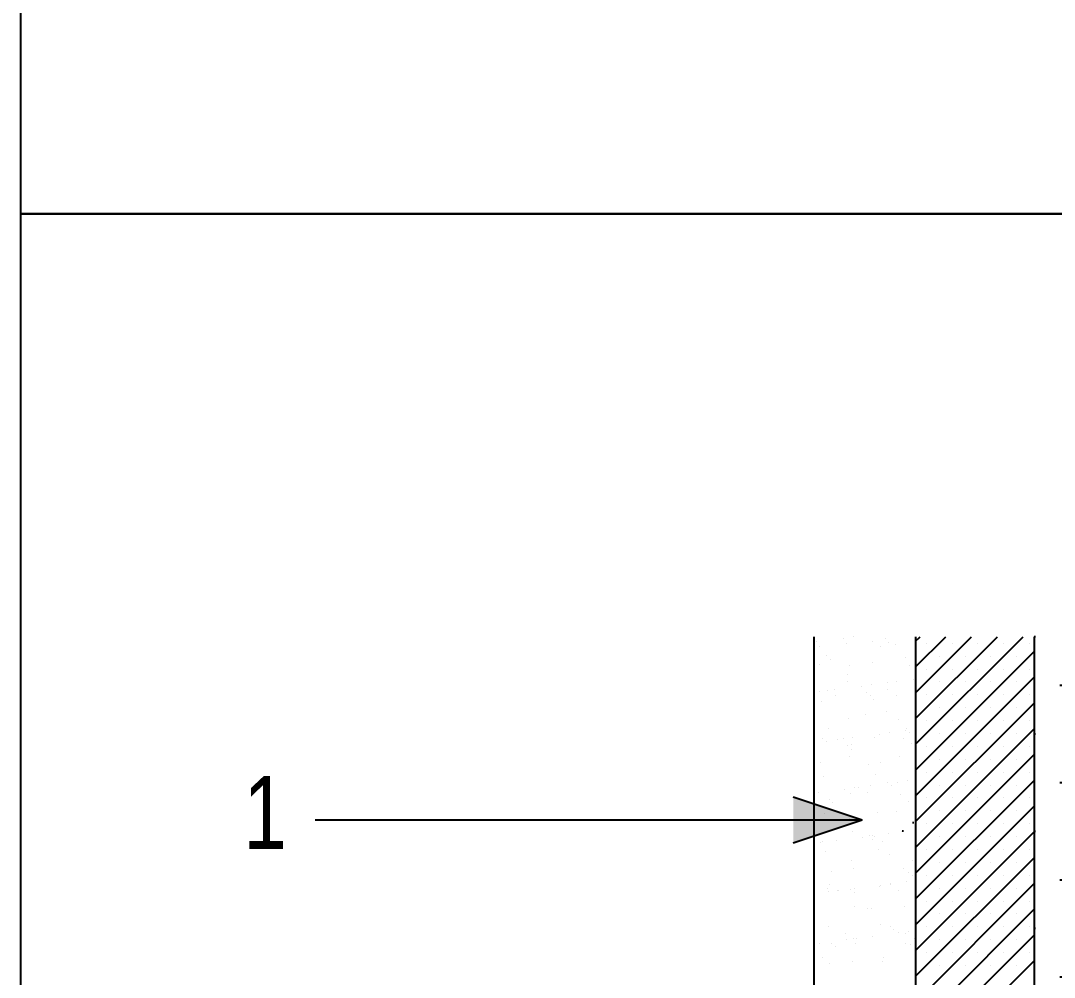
# Model space of a CAD drawing. Header units: millimetres. Extents: x -1928 to 11205, y 969 to 2843.
# Drawn here: x -1928.3 to -1841.6, y 2004.3 to 2084.5 of the extents above; entities that cross this region are included whole.
import ezdxf

# ---------------------------------------------------------------- set-up
doc = ezdxf.new("R2010")
doc.units = ezdxf.units.MM
doc.linetypes.add('DASHED', pattern=[19.05, 12.7, -6.35])
doc.linetypes.add('SOLID_LINE', pattern=[0])
for name, color, linetype in [('AHAT', 3, 'Continuous'), ('KIRMIM', 1, 'Continuous'), ('MIMARI', 2, 'SOLID_LINE'), ('YAZI', 7, 'Continuous')]:
    doc.layers.add(name, color=color, linetype=linetype)
doc.styles.add('2', font='wturkce.shx', dxfattribs={"height": 0.2})

msp = doc.modelspace()

# ---------------------------------------------------------------- hatches: boundary and pattern name
at = {"layer": 'AHAT', "linetype": 'Continuous'}
h = msp.add_hatch(dxfattribs=at)
h.set_pattern_fill('AR-SAND,_I', color=256, scale=8.148699, style=2)
h.set_pattern_definition([(37.5, (-8335.64, -735.584), (-0.513314, 15.701106), [0, -12.386022, 0, -13.852788, 0, -13.241635]), (7.5, (-8335.64, -735.584), (14.42138, 22.99682), [0, -6.681933, 0, -11.163717, 0, -4.278067]), (327.5, (-8345.663, -735.584), (25.376204, 0.046114), [0, -4.07435, 0, -14.667658, 0, -19.149442]), (317.5, (-8345.663, -735.584), (24.49602, 7.151914), [0, -2.037175, 0, -9.615464, 0, -11.000743])])
edge = h.paths.add_edge_path()
edge.add_line((-1861.742, 1856.866), (-1853.208, 1856.866))
edge.add_line((-1870.093, 1866.614), (-1870.093, 1856.866))
edge.add_line((-1870.093, 1866.614), (-1861.742, 1866.614))
edge.add_line((-1861.742, 2041.514), (-1853.208, 2041.514))
edge.add_line((-1870.093, 1856.866), (-1861.742, 1856.866))
edge.add_line((-1861.742, 2041.514), (-1861.742, 1856.866))
edge.add_line((-1853.208, 2041.514), (-1853.208, 1857.095))
at = {"layer": 'KIRMIM', "linetype": 'Continuous'}
h = msp.add_hatch(dxfattribs=at)
h.set_pattern_fill('CROSS,_I', color=256, scale=16.297397, style=2)
h.set_pattern_definition([(0, (-8335.64, -741.7406), (4.0743493, 4.0743493), [2.0371747, -6.111524]), (90, (-8334.6213, -742.759), (-4.0743493, 4.0743493), [2.0371747, -6.111524])])
edge = h.paths.add_edge_path()
edge.add_line((-1762.895, 2035.357), (-1762.895, 1855.473))
edge.add_line((-1843.272, 2035.357), (-1843.272, 1850.938))
at = {"layer": 'MIMARI', "linetype": 'Continuous'}
msp.add_hatch(color=256, dxfattribs=at).paths.add_polyline_path([(-1863.474, 2019.435), (-1863.474, 2015.586), (-1857.698, 2017.51)])

# ---------------------------------------------------------------- linework, layer by layer
at = {"layer": 'KIRMIM', "linetype": 'DASHED', "ltscale": 100}
for p, q in [((-1861.742, 2032.891), (-1861.742, 1856.866)), ((-1853.208, 2032.891), (-1853.208, 1857.095))]:
    msp.add_line(p, q, dxfattribs=at)
at = {"layer": 'MIMARI', "linetype": 'Continuous'}
for p, q in [((-1858.424, 2032.875), (-1858.424, 2032.875)), ((-1853.208, 2030.358), (-1850.675, 2032.891)), ((-1853.208, 2028.197), (-1848.514, 2032.891)), ((-1853.208, 2026.036), (-1846.354, 2032.891)), ((-1853.208, 2023.876), (-1844.193, 2032.891)), ((-1853.208, 2032.519), (-1852.836, 2032.891)), ((-1861.485, 2032.472), (-1861.485, 2032.472)), ((-1861.234, 2032.059), (-1861.234, 2032.059)), ((-1859.272, 2032.764), (-1859.272, 2032.764)), ((-1859.05, 2032.285), (-1859.05, 2032.285)), ((-1856.846, 2032.507), (-1856.846, 2032.507)), ((-1856.159, 2032.069), (-1856.159, 2032.069)), ((-1855.775, 2032.721), (-1855.775, 2032.721)), ((-1855.474, 2032.445), (-1855.474, 2032.445)), ((-1854.881, 2032.265), (-1854.881, 2032.265)), ((-1852.309, 2032.337), (-1852.309, 2032.337)), ((-1850.149, 2032.337), (-1850.149, 2032.337)), ((-1847.988, 2032.337), (-1847.988, 2032.337)), ((-1845.827, 2032.337), (-1845.827, 2032.337)), ((-1843.666, 2032.337), (-1843.666, 2032.337)), ((-1860.674, 2031.29), (-1860.674, 2031.29)), ((-1854.056, 2031.146), (-1854.056, 2031.146)), ((-1853.208, 2021.715), (-1843.272, 2031.651)), ((-1851.229, 2031.257), (-1851.229, 2031.257)), ((-1849.068, 2031.257), (-1849.068, 2031.257)), ((-1846.908, 2031.257), (-1846.908, 2031.257)), ((-1844.747, 2031.257), (-1844.747, 2031.257)), ((-1861.248, 2030.598), (-1861.248, 2030.598)), ((-1860.373, 2031.015), (-1860.373, 2031.015)), ((-1858.76, 2030.483), (-1858.76, 2030.483)), ((-1856.846, 2030.757), (-1856.846, 2030.757)), ((-1853.685, 2030.492), (-1853.685, 2030.492)), ((-1858.956, 2029.716), (-1858.956, 2029.716)), ((-1853.208, 2019.554), (-1843.272, 2029.49)), ((-1852.309, 2030.177), (-1852.309, 2030.177)), ((-1850.149, 2030.177), (-1850.149, 2030.177)), ((-1847.988, 2030.177), (-1847.988, 2030.177)), ((-1845.827, 2030.177), (-1845.827, 2030.177)), ((-1843.666, 2030.177), (-1843.666, 2030.177)), ((-1858.947, 2029.144), (-1858.947, 2029.144)), ((-1857.769, 2028.742), (-1857.769, 2028.742)), ((-1856.921, 2028.854), (-1856.921, 2028.854)), ((-1855.596, 2029.028), (-1855.596, 2029.028)), ((-1854.778, 2029.124), (-1854.778, 2029.124)), ((-1853.382, 2029.319), (-1853.382, 2029.319)), ((-1851.229, 2029.096), (-1851.229, 2029.096)), ((-1849.068, 2029.096), (-1849.068, 2029.096)), ((-1846.908, 2029.096), (-1846.908, 2029.096)), ((-1844.747, 2029.096), (-1844.747, 2029.096)), ((-1861.308, 2028.276), (-1861.308, 2028.276)), ((-1860.605, 2028.416), (-1860.605, 2028.416)), ((-1859.983, 2028.45), (-1859.983, 2028.45)), ((-1859.918, 2027.978), (-1859.918, 2027.978)), ((-1857.333, 2028.229), (-1857.333, 2028.229)), ((-1857.033, 2027.954), (-1857.033, 2027.954)), ((-1856.744, 2027.616), (-1856.744, 2027.616)), ((-1855.53, 2028.425), (-1855.53, 2028.425)), ((-1854.843, 2027.988), (-1854.843, 2027.988)), ((-1852.309, 2028.016), (-1852.309, 2028.016)), ((-1850.149, 2028.016), (-1850.149, 2028.016)), ((-1847.988, 2028.016), (-1847.988, 2028.016)), ((-1845.827, 2028.016), (-1845.827, 2028.016)), ((-1843.666, 2028.016), (-1843.666, 2028.016)), ((-1861.145, 2027.458), (-1861.145, 2027.458)), ((-1853.208, 2017.393), (-1843.272, 2027.33)), ((-1851.229, 2026.935), (-1851.229, 2026.935)), ((-1849.068, 2026.935), (-1849.068, 2026.935)), ((-1846.908, 2026.935), (-1846.908, 2026.935)), ((-1844.747, 2026.935), (-1844.747, 2026.935)), ((-1858.845, 2026.004), (-1858.845, 2026.004)), ((-1857.444, 2026.402), (-1857.444, 2026.402)), ((-1855.615, 2026.655), (-1855.615, 2026.655)), ((-1854.676, 2025.984), (-1854.676, 2025.984)), ((-1860.514, 2025.224), (-1860.514, 2025.224)), ((-1853.993, 2025.168), (-1853.993, 2025.168)), ((-1853.208, 2015.233), (-1843.272, 2025.169)), ((-1852.309, 2025.855), (-1852.309, 2025.855)), ((-1850.149, 2025.855), (-1850.149, 2025.855)), ((-1847.988, 2025.855), (-1847.988, 2025.855)), ((-1845.827, 2025.855), (-1845.827, 2025.855)), ((-1843.666, 2025.855), (-1843.666, 2025.855)), ((-1861.043, 2024.317), (-1861.043, 2024.317)), ((-1859.805, 2024.254), (-1859.805, 2024.254)), ((-1859.289, 2024.335), (-1859.289, 2024.335)), ((-1858.48, 2024.429), (-1858.48, 2024.429)), ((-1856.641, 2024.476), (-1856.641, 2024.476)), ((-1856.267, 2024.72), (-1856.267, 2024.72)), ((-1855.418, 2024.832), (-1855.418, 2024.832)), ((-1854.214, 2024.344), (-1854.214, 2024.344)), ((-1854.093, 2025.006), (-1854.093, 2025.006)), ((-1853.693, 2024.893), (-1853.693, 2024.893)), ((-1851.229, 2024.775), (-1851.229, 2024.775)), ((-1849.068, 2024.775), (-1849.068, 2024.775)), ((-1846.908, 2024.775), (-1846.908, 2024.775)), ((-1844.747, 2024.775), (-1844.747, 2024.775)), ((-1860.653, 2024.143), (-1860.653, 2024.143)), ((-1858.892, 2023.738), (-1858.892, 2023.738)), ((-1858.602, 2023.897), (-1858.602, 2023.897)), ((-1858.592, 2023.463), (-1858.592, 2023.463)), ((-1853.526, 2023.907), (-1853.526, 2023.907)), ((-1852.309, 2023.694), (-1852.309, 2023.694)), ((-1850.149, 2023.694), (-1850.149, 2023.694)), ((-1847.988, 2023.694), (-1847.988, 2023.694)), ((-1845.827, 2023.694), (-1845.827, 2023.694)), ((-1843.666, 2023.694), (-1843.666, 2023.694)), ((-1858.742, 2022.864), (-1858.742, 2022.864)), ((-1854.573, 2022.844), (-1854.573, 2022.844)), ((-1853.208, 2013.072), (-1843.272, 2023.008)), ((-1851.229, 2022.614), (-1851.229, 2022.614)), ((-1849.068, 2022.614), (-1849.068, 2022.614)), ((-1846.908, 2022.614), (-1846.908, 2022.614)), ((-1844.747, 2022.614), (-1844.747, 2022.614)), ((-1861.203, 2022.312), (-1861.203, 2022.312)), ((-1857.174, 2022.164), (-1857.174, 2022.164)), ((-1856.128, 2022.321), (-1856.128, 2022.321)), ((-1860.94, 2021.177), (-1860.94, 2021.177)), ((-1856.538, 2021.336), (-1856.538, 2021.336)), ((-1854.764, 2020.698), (-1854.764, 2020.698)), ((-1853.916, 2020.81), (-1853.916, 2020.81)), ((-1853.208, 2010.911), (-1843.272, 2020.847)), ((-1852.309, 2021.534), (-1852.309, 2021.534)), ((-1850.149, 2021.534), (-1850.149, 2021.534)), ((-1847.988, 2021.534), (-1847.988, 2021.534)), ((-1845.827, 2021.534), (-1845.827, 2021.534)), ((-1843.666, 2021.534), (-1843.666, 2021.534)), ((-1861.364, 2019.829), (-1861.364, 2019.829)), ((-1859.151, 2020.121), (-1859.151, 2020.121)), ((-1858.303, 2020.232), (-1858.303, 2020.232)), ((-1857.973, 2020.254), (-1857.973, 2020.254)), ((-1857.285, 2019.816), (-1857.285, 2019.816)), ((-1856.978, 2020.407), (-1856.978, 2020.407)), ((-1855.552, 2020.677), (-1855.552, 2020.677)), ((-1855.252, 2020.402), (-1855.252, 2020.402)), ((-1851.229, 2020.453), (-1851.229, 2020.453)), ((-1849.068, 2020.453), (-1849.068, 2020.453)), ((-1846.908, 2020.453), (-1846.908, 2020.453)), ((-1844.747, 2020.453), (-1844.747, 2020.453)), ((-1857.698, 2017.51), (-1863.474, 2019.435)), ((-1860.451, 2019.247), (-1860.451, 2019.247)), ((-1860.151, 2018.972), (-1860.151, 2018.972)), ((-1858.639, 2019.724), (-1858.639, 2019.724)), ((-1854.47, 2019.704), (-1854.47, 2019.704)), ((-1853.834, 2019.103), (-1853.834, 2019.103)), ((-1852.309, 2019.373), (-1852.309, 2019.373)), ((-1850.149, 2019.373), (-1850.149, 2019.373)), ((-1847.988, 2019.373), (-1847.988, 2019.373)), ((-1845.827, 2019.373), (-1845.827, 2019.373)), ((-1843.666, 2019.373), (-1843.666, 2019.373)), ((-1859.887, 2018.231), (-1859.887, 2018.231)), ((-1856.436, 2018.196), (-1856.436, 2018.196)), ((-1854.811, 2018.24), (-1854.811, 2018.24)), ((-1853.208, 2008.75), (-1843.272, 2018.687)), ((-1851.229, 2018.292), (-1851.229, 2018.292)), ((-1849.068, 2018.292), (-1849.068, 2018.292)), ((-1846.908, 2018.292), (-1846.908, 2018.292)), ((-1844.747, 2018.292), (-1844.747, 2018.292)), ((-1857.698, 2017.51), (-1903.564, 2017.51)), ((-1857.698, 2017.51), (-1863.474, 2015.586)), ((-1860.837, 2018.037), (-1860.837, 2018.037)), ((-1858.733, 2017.672), (-1858.733, 2017.672)), ((-1858.537, 2016.583), (-1858.537, 2016.583)), ((-1855.475, 2016.385), (-1855.475, 2016.385)), ((-1854.368, 2016.563), (-1854.368, 2016.563)), ((-1853.261, 2016.676), (-1853.261, 2016.676)), ((-1853.208, 2006.59), (-1843.272, 2016.526)), ((-1852.309, 2017.212), (-1852.309, 2017.212)), ((-1850.149, 2017.212), (-1850.149, 2017.212)), ((-1847.988, 2017.212), (-1847.988, 2017.212)), ((-1845.827, 2017.212), (-1845.827, 2017.212)), ((-1843.666, 2017.212), (-1843.666, 2017.212)), ((-1861.732, 2016.164), (-1861.732, 2016.164)), ((-1861.187, 2015.633), (-1861.187, 2015.633)), ((-1861.044, 2015.726), (-1861.044, 2015.726)), ((-1859.862, 2015.807), (-1859.862, 2015.807)), ((-1857.648, 2016.099), (-1857.648, 2016.099)), ((-1857.111, 2016.186), (-1857.111, 2016.186)), ((-1856.81, 2015.911), (-1856.81, 2015.911)), ((-1856.8, 2016.211), (-1856.8, 2016.211)), ((-1856.656, 2016.173), (-1856.656, 2016.173)), ((-1855.969, 2015.735), (-1855.969, 2015.735)), ((-1851.229, 2016.132), (-1851.229, 2016.132)), ((-1849.068, 2016.132), (-1849.068, 2016.132)), ((-1846.908, 2016.132), (-1846.908, 2016.132)), ((-1844.747, 2016.132), (-1844.747, 2016.132)), ((-1860.735, 2014.897), (-1860.735, 2014.897)), ((-1856.333, 2015.055), (-1856.333, 2015.055)), ((-1852.309, 2015.051), (-1852.309, 2015.051)), ((-1850.149, 2015.051), (-1850.149, 2015.051)), ((-1847.988, 2015.051), (-1847.988, 2015.051)), ((-1845.827, 2015.051), (-1845.827, 2015.051)), ((-1843.666, 2015.051), (-1843.666, 2015.051)), ((-1861.71, 2014.48), (-1861.71, 2014.48)), ((-1858.57, 2014.15), (-1858.57, 2014.15)), ((-1855.393, 2014.611), (-1855.393, 2014.611)), ((-1853.495, 2014.159), (-1853.495, 2014.159)), ((-1853.208, 2004.429), (-1843.272, 2014.365)), ((-1851.229, 2013.971), (-1851.229, 2013.971)), ((-1849.068, 2013.971), (-1849.068, 2013.971)), ((-1846.908, 2013.971), (-1846.908, 2013.971)), ((-1844.747, 2013.971), (-1844.747, 2013.971)), ((-1860.292, 2013.181), (-1860.292, 2013.181)), ((-1858.434, 2013.443), (-1858.434, 2013.443)), ((-1854.265, 2013.423), (-1854.265, 2013.423)), ((-1853.77, 2013.125), (-1853.77, 2013.125)), ((-1852.309, 2012.891), (-1852.309, 2012.891)), ((-1850.149, 2012.891), (-1850.149, 2012.891)), ((-1847.988, 2012.891), (-1847.988, 2012.891)), ((-1845.827, 2012.891), (-1845.827, 2012.891)), ((-1843.666, 2012.891), (-1843.666, 2012.891)), ((-1860.416, 2012.083), (-1860.416, 2012.083)), ((-1856.146, 2012.077), (-1856.146, 2012.077)), ((-1855.34, 2012.092), (-1855.34, 2012.092)), ((-1855.297, 2012.189), (-1855.297, 2012.189)), ((-1853.972, 2012.363), (-1853.972, 2012.363)), ((-1853.47, 2012.85), (-1853.47, 2012.85)), ((-1853.208, 2002.268), (-1843.272, 2012.204)), ((-1860.632, 2011.757), (-1860.632, 2011.757)), ((-1860.533, 2011.5), (-1860.533, 2011.5)), ((-1859.728, 2011.645), (-1859.728, 2011.645)), ((-1859.684, 2011.611), (-1859.684, 2011.611)), ((-1858.67, 2011.695), (-1858.67, 2011.695)), ((-1858.369, 2011.419), (-1858.369, 2011.419)), ((-1858.359, 2011.786), (-1858.359, 2011.786)), ((-1856.23, 2011.915), (-1856.23, 2011.915)), ((-1854.653, 2011.654), (-1854.653, 2011.654)), ((-1851.229, 2011.81), (-1851.229, 2011.81)), ((-1849.068, 2011.81), (-1849.068, 2011.81)), ((-1846.908, 2011.81), (-1846.908, 2011.81)), ((-1844.747, 2011.81), (-1844.747, 2011.81)), ((-1858.331, 2010.303), (-1858.331, 2010.303)), ((-1854.162, 2010.283), (-1854.162, 2010.283)), ((-1852.309, 2010.73), (-1852.309, 2010.73)), ((-1850.149, 2010.73), (-1850.149, 2010.73)), ((-1847.988, 2010.73), (-1847.988, 2010.73)), ((-1845.827, 2010.73), (-1845.827, 2010.73)), ((-1843.666, 2010.73), (-1843.666, 2010.73)), ((-1857.254, 2010.069), (-1857.254, 2010.069)), ((-1856.951, 2010.12), (-1856.951, 2010.12)), ((-1853.208, 2000.107), (-1843.272, 2010.044)), ((-1851.229, 2009.649), (-1851.229, 2009.649)), ((-1849.068, 2009.649), (-1849.068, 2009.649)), ((-1846.908, 2009.649), (-1846.908, 2009.649)), ((-1844.747, 2009.649), (-1844.747, 2009.649)), ((-1860.529, 2008.616), (-1860.529, 2008.616)), ((-1856.128, 2008.775), (-1856.128, 2008.775)), ((-1855.329, 2008.634), (-1855.329, 2008.634)), ((-1852.309, 2008.569), (-1852.309, 2008.569)), ((-1850.149, 2008.569), (-1850.149, 2008.569)), ((-1847.988, 2008.569), (-1847.988, 2008.569)), ((-1845.827, 2008.569), (-1845.827, 2008.569)), ((-1843.666, 2008.569), (-1843.666, 2008.569)), ((-1859.099, 2008.002), (-1859.099, 2008.002)), ((-1856.857, 2007.764), (-1856.857, 2007.764)), ((-1855.029, 2008.359), (-1855.029, 2008.359)), ((-1854.643, 2008.055), (-1854.643, 2008.055)), ((-1854.024, 2008.011), (-1854.024, 2008.011)), ((-1853.795, 2008.167), (-1853.795, 2008.167)), ((-1853.208, 1997.947), (-1843.272, 2007.883)), ((-1861.244, 2007.186), (-1861.244, 2007.186)), ((-1860.228, 2007.203), (-1860.228, 2007.203)), ((-1859.928, 2006.928), (-1859.928, 2006.928)), ((-1859.03, 2007.478), (-1859.03, 2007.478)), ((-1858.412, 2007.564), (-1858.412, 2007.564)), ((-1858.229, 2007.163), (-1858.229, 2007.163)), ((-1858.182, 2007.589), (-1858.182, 2007.589)), ((-1854.06, 2007.143), (-1854.06, 2007.143)), ((-1853.611, 2007.059), (-1853.611, 2007.059)), ((-1853.337, 2007.573), (-1853.337, 2007.573)), ((-1851.229, 2007.489), (-1851.229, 2007.489)), ((-1849.068, 2007.489), (-1849.068, 2007.489)), ((-1846.908, 2007.489), (-1846.908, 2007.489)), ((-1844.747, 2007.489), (-1844.747, 2007.489)), ((-1861.013, 2005.979), (-1861.013, 2005.979)), ((-1855.938, 2005.988), (-1855.938, 2005.988)), ((-1852.309, 2006.408), (-1852.309, 2006.408)), ((-1850.149, 2006.408), (-1850.149, 2006.408)), ((-1847.988, 2006.408), (-1847.988, 2006.408)), ((-1845.827, 2006.408), (-1845.827, 2006.408)), ((-1843.666, 2006.408), (-1843.666, 2006.408)), ((-1860.427, 2005.476), (-1860.427, 2005.476)), ((-1858.51, 2005.629), (-1858.51, 2005.629)), ((-1856.025, 2005.635), (-1856.025, 2005.635)), ((-1853.208, 1995.786), (-1843.272, 2005.722)), ((-1851.229, 2005.328), (-1851.229, 2005.328)), ((-1849.068, 2005.328), (-1849.068, 2005.328)), ((-1846.908, 2005.328), (-1846.908, 2005.328)), ((-1844.747, 2005.328), (-1844.747, 2005.328))]:
    msp.add_line(p, q, dxfattribs=at)
at = {"layer": 'MIMARI', "linetype": 'DASHED', "ltscale": 100}
msp.add_line((-1843.272, 2032.891), (-1843.272, 1857.095), dxfattribs=at)
at = {"layer": 'YAZI'}
for points in [[(-1928.266, 2522.477), (-1518.615, 2522.477), (-1518.615, 2068.354), (-1928.266, 2068.354)], [(-1928.266, 2068.354), (-1518.615, 2068.354), (-1518.615, 1603.77), (-1928.266, 1603.77)]]:
    msp.add_lwpolyline(points, close=True, dxfattribs=at)

# ---------------------------------------------------------------- texts
at = {"layer": 'YAZI', "linetype": 'Continuous', "style": '2', "width": 0.8}
msp.add_text('1', height=6.112, dxfattribs=at).set_placement((-1909.578, 2015.093))

doc.saveas('drawing.dxf')
